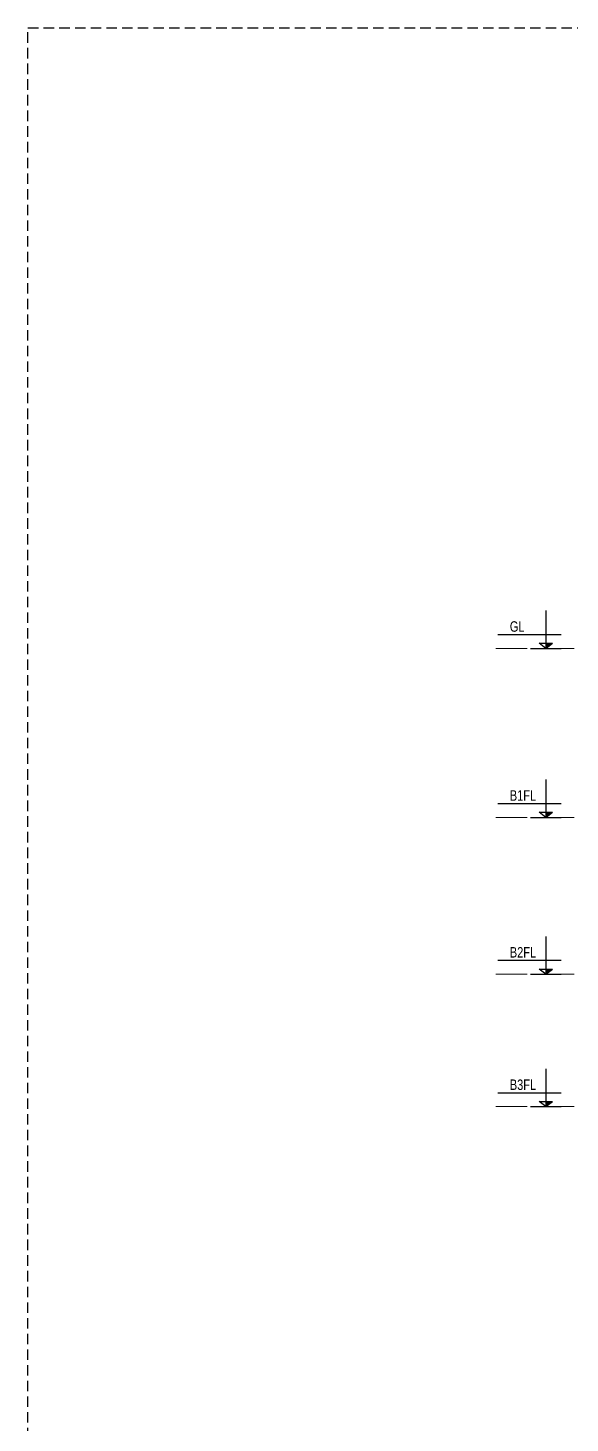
# Model space of a CAD drawing. Header units: millimetres. Extents: x 2611025 to 4139346, y -89870 to 101087.
# Drawn here: x 2884869 to 2900414, y -22233 to 17806 of the extents above; entities that cross this region are included whole.
import ezdxf

# ---------------------------------------------------------------- set-up
doc = ezdxf.new("R2010")
doc.units = ezdxf.units.MM
doc.header["$LTSCALE"] = 1200
doc.linetypes.add('CENTER2', pattern=[1.125, 0.75, -0.125, 0.125, -0.125])
doc.linetypes.add('HIDDEN', pattern=[0.375, 0.25, -0.125])
doc.layers.add('CDC.02.DIM', color=1, linetype='Continuous')
doc.layers.add('CDC.06.TEXT', color=2, linetype='Continuous')
doc.layers.add('Grid line', color=160, linetype='CENTER2', lineweight=5)
doc.layers.add('TCHI', color=4, linetype='HIDDEN', lineweight=30)
doc.styles.add('SMTEXT', font='arial.ttf', dxfattribs={"width": 0.75})

# ---------------------------------------------------------------- blocks, each defined once
blk = doc.blocks.new('A$Cf5debca8')
at = {"layer": 'CDC.02.DIM'}
blk.add_hatch(color=256, dxfattribs=at).paths.add_polyline_path([(-242, 146), (-438, 146), (-438, 0)])
for p, q in [((-438, 1084), (-438, 0)), ((-1809, 398), (0, 398)), ((-875, 0), (0, 0)), ((-438, 0), (-633, 146)), ((-633, 146), (-242, 146)), ((-438, 0), (-242, 146))]:
    blk.add_line(p, q, dxfattribs=at)
at = {"layer": 'CDC.06.TEXT', "style": 'SMTEXT', "width": 0.75}
blk.add_attdef('CD', (-1469, 478), '', height=300, dxfattribs=at)

msp = doc.modelspace()

# ---------------------------------------------------------------- linework, layer by layer
at = {"layer": 'Grid line', "color": 2}
for p, q in [((2898281, 0), (2964933.9, 0)), ((2898281, -4850), (2957433.3, -4850)), ((2898281, -9350), (2957433.3, -9350)), ((2898281, -13150), (2957433.3, -13150))]:
    msp.add_line(p, q, dxfattribs=at)
at = {"layer": 'TCHI'}
msp.add_lwpolyline([(2884868.8, 17806.3), (3104404.3, 17806.3), (3104404.3, -78017.7), (2884868.8, -78017.7)], close=True, dxfattribs=at)

# ---------------------------------------------------------------- block references
at = {"layer": 'CDC.06.TEXT'}
for p, values in [((2900156.6, 0), {'CD': 'GL'}), ((2900156.6, -4850), {'CD': 'B1FL'}), ((2900156.6, -9350), {'CD': 'B2FL'}), ((2900156.6, -13150), {'CD': 'B3FL'})]:
    msp.add_blockref('A$Cf5debca8', p, dxfattribs=at).add_auto_attribs(values)

doc.saveas('drawing.dxf')
